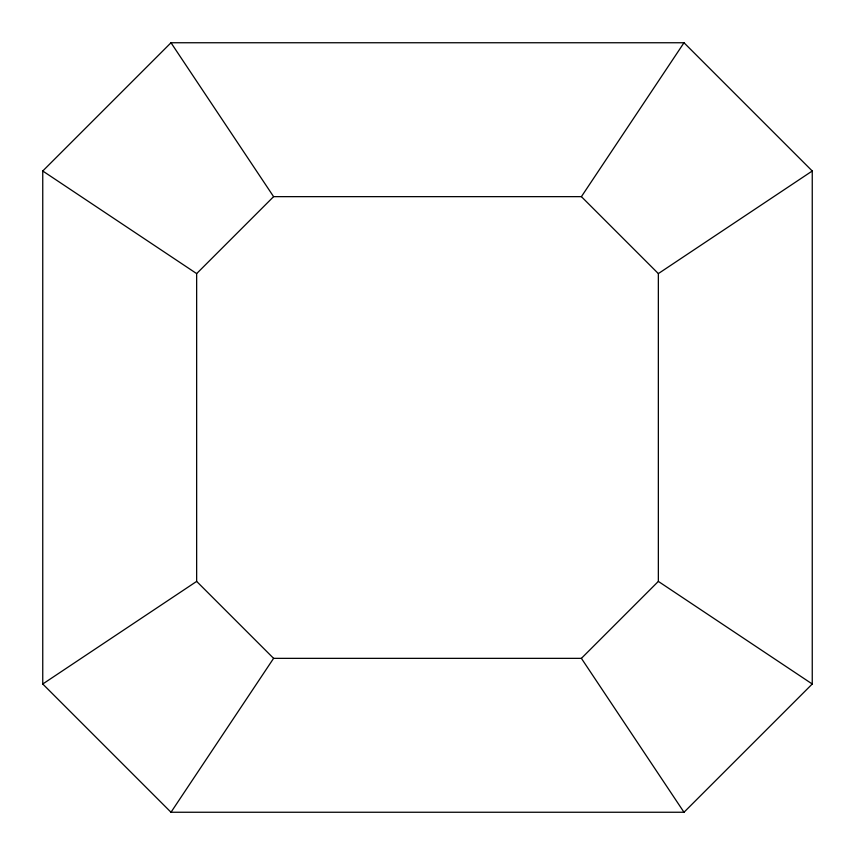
<?xml version="1.0" encoding="UTF-8"?>
<svg xmlns="http://www.w3.org/2000/svg" width="855" height="855" viewBox="0 0 855 855"><rect width="100%" height="100%" fill="white"/><g stroke="black" fill="none" stroke-linecap="round" stroke-linejoin="round"><path stroke-width="1.28" d="M171 812.25L684 812.25L812.25 684L812.25 171L684 42.75L171 42.75L42.75 171L42.75 684L171 812.25L273.6 658.35L581.4 658.35L658.35 581.4L658.35 273.6L581.4 196.65L273.6 196.65L196.65 273.6L196.65 581.4L273.6 658.35M581.4 196.65L684 42.75M42.75 684L196.65 581.4M658.35 273.6L812.25 171M42.75 171L196.65 273.6M658.35 581.4L812.25 684M171 42.75L273.6 196.65M581.4 658.35L684 812.25"/></g></svg>
